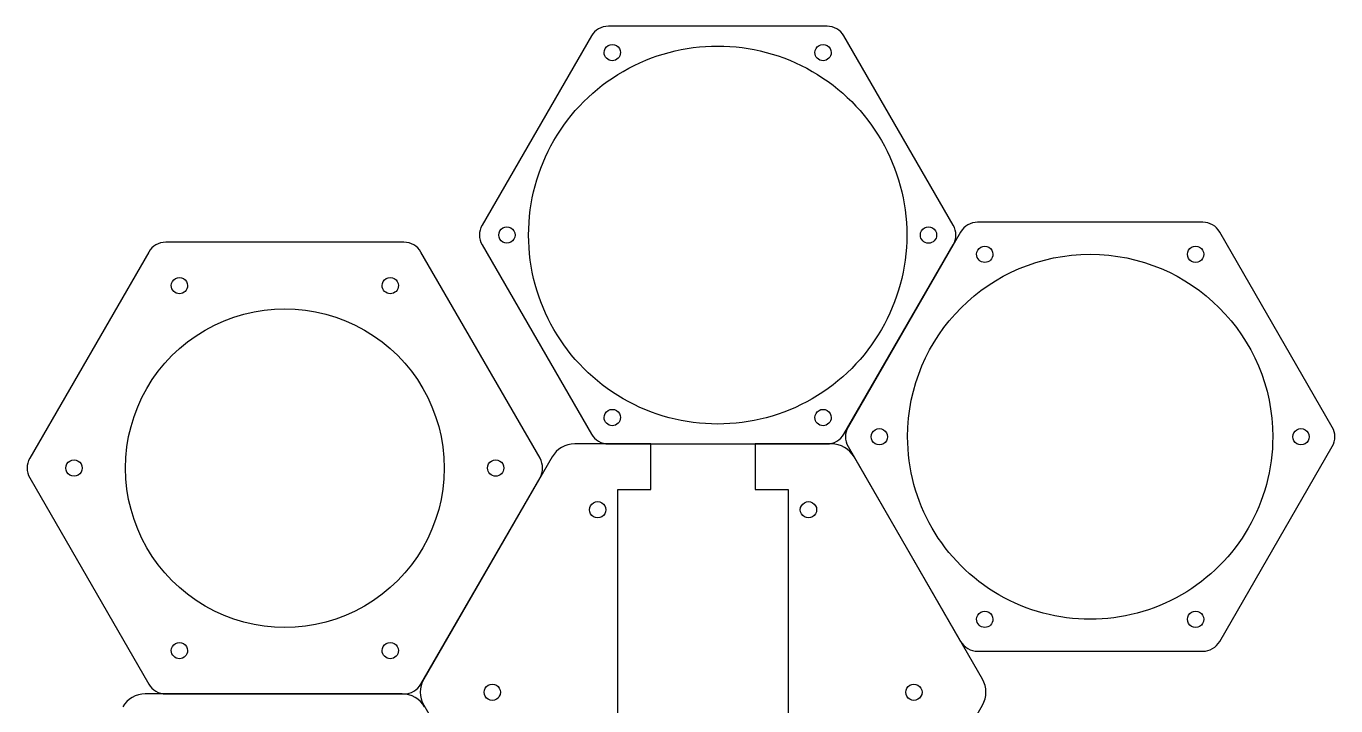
# Model space of a CAD drawing. Extents: x 5 to 216, y 5 to 284.
# Drawn here: x 10.5 to 211.3, y 179.6 to 283.9 of the extents above; entities that cross this region are included whole.
import ezdxf

# ---------------------------------------------------------------- set-up
doc = ezdxf.new("R2010")
doc.units = 0
doc.layers.add('Layer_1', color=7, linetype='CONTINUOUS')

msp = doc.modelspace()

# ---------------------------------------------------------------- linework, layer by layer
at = {"layer": 'Layer_1', "color": 7}
for p, q in [((133.299828, 283.91185), (99.763928, 283.91185)), ((97.165858, 282.41185), (80.397908, 253.36891)), ((152.665858, 253.36891), (135.897908, 282.41185)), ((99.116868, 279.86751), (99.116868, 279.86751)), ((131.446888, 279.86751), (131.446888, 279.86751)), ((190.929018, 253.823503), (156.393118, 253.823503)), ((82.951888, 251.86891), (82.951888, 251.86891)), ((87.531878, 251.86891), (87.531878, 251.86891)), ((153.795038, 252.323503), (136.527088, 222.414538)), ((147.611898, 251.86891), (147.611898, 251.86891)), ((68.416538, 250.7573), (31.880638, 250.7573)), ((135.897908, 221.32597), (152.665858, 250.36891)), ((156.246068, 248.913138), (156.246068, 248.913138)), ((188.576068, 248.913138), (188.576068, 248.913138)), ((32.733578, 244.11488), (32.733578, 244.11488)), ((65.063598, 244.11488), (65.063598, 244.11488)), ((99.116868, 223.870308), (99.116868, 223.870308)), ((131.446888, 223.870308), (131.446888, 223.870308)), ((106.289788, 219.82517), (94.599188, 219.82517)), ((99.763928, 219.82597), (133.299828, 219.82597)), ((106.289788, 212.82517), (106.289788, 219.82517)), ((133.980388, 219.82517), (122.289788, 219.82517)), ((122.289788, 219.82517), (122.289788, 212.82517)), ((140.081058, 220.914538), (140.081058, 220.914538)), ((145.661058, 220.914538), (145.661058, 220.914538)), ((193.527088, 189.505572), (210.795038, 219.414538)), ((204.741068, 220.914538), (204.741068, 220.914538)), ((91.135088, 217.82517), (71.444488, 183.720049)), ((16.568598, 216.11628), (16.568598, 216.11628)), ((25.708587, 216.11628), (25.708587, 216.11628)), ((81.228608, 216.11628), (81.228608, 216.11628)), ((101.239788, 178.425167), (101.239788, 212.82517)), ((101.239788, 212.82517), (106.289788, 212.82517)), ((122.289788, 212.82517), (127.339788, 212.82517)), ((127.339788, 212.82517), (127.339788, 178.425167)), ((96.874798, 209.71865), (96.874798, 209.71865)), ((129.204788, 209.71865), (129.204788, 209.71865)), ((156.246068, 192.915936), (156.246068, 192.915936)), ((188.576068, 192.915936), (188.576068, 192.915936)), ((32.733578, 188.11768), (32.733578, 188.11768)), ((65.063598, 188.11768), (65.063598, 188.11768)), ((156.393118, 188.005572), (190.929018, 188.005572)), ((68.121768, 181.475266), (28.740578, 181.475266)), ((31.880638, 181.475263), (68.416538, 181.475263)), ((31.880638, 181.475263), (31.880638, 181.475263)), ((80.709788, 181.72005), (80.709788, 181.72005)), ((145.369798, 181.72005), (145.369798, 181.72005)), ((137.444488, 145.614932), (157.135088, 179.720049))]:
    msp.add_line(p, q, dxfattribs=at)
for points in [[(99.763928, 283.91185), (98.692133, 283.911848), (97.701755, 283.340051), (97.165858, 282.41185)], [(135.897908, 282.41185), (135.362009, 283.340054), (134.371626, 283.911851), (133.299828, 283.91185)], [(102.031878, 276.983646), (111.004509, 282.163997), (122.059247, 282.163997), (131.031878, 276.983646)], [(99.116868, 279.86751), (99.116868, 280.314092), (99.355116, 280.726751), (99.741868, 280.950042)], [(100.366868, 278.61751), (99.676512, 278.61751), (99.116868, 279.177154), (99.116868, 279.86751)], [(99.741868, 280.950042), (100.128619, 281.173333), (100.605116, 281.173333), (100.991868, 280.950042)], [(101.616868, 279.86751), (101.616868, 279.177154), (101.057224, 278.61751), (100.366868, 278.61751)], [(100.991868, 280.950042), (101.378619, 280.726751), (101.616868, 280.314092), (101.616868, 279.86751)], [(131.446888, 279.86751), (131.446888, 280.314092), (131.685136, 280.726751), (132.071888, 280.950042)], [(132.696888, 278.61751), (132.006532, 278.61751), (131.446888, 279.177154), (131.446888, 279.86751)], [(132.071888, 280.950042), (132.458639, 281.173333), (132.935136, 281.173333), (133.321888, 280.950042)], [(133.946888, 279.86751), (133.946888, 279.177154), (133.387244, 278.61751), (132.696888, 278.61751)], [(133.321888, 280.950042), (133.708639, 280.726751), (133.946888, 280.314092), (133.946888, 279.86751)], [(87.531878, 251.86891), (87.531878, 262.229612), (93.059247, 271.803295), (102.031878, 276.983646)], [(131.031878, 276.983646), (140.004509, 271.803295), (145.531878, 262.229612), (145.531878, 251.86891)], [(80.397908, 253.36891), (79.862009, 252.440706), (79.862009, 251.297113), (80.397908, 250.36891)], [(83.576888, 252.951441), (83.963639, 253.174732), (84.440136, 253.174732), (84.826888, 252.951441)], [(148.236898, 252.951441), (148.623649, 253.174732), (149.100146, 253.174732), (149.486898, 252.951441)], [(152.665858, 250.36891), (153.201756, 251.297113), (153.201756, 252.440706), (152.665858, 253.36891)], [(156.393118, 253.823503), (155.32132, 253.823504), (154.330937, 253.251707), (153.795038, 252.323503)], [(193.527088, 252.323503), (192.991191, 253.251704), (192.000812, 253.823501), (190.929018, 253.823503)], [(82.951888, 251.86891), (82.951888, 252.315492), (83.190136, 252.72815), (83.576888, 252.951441)], [(83.576888, 250.786378), (83.190136, 251.009669), (82.951888, 251.422328), (82.951888, 251.86891)], [(84.826888, 252.951441), (85.213639, 252.72815), (85.451888, 252.315492), (85.451888, 251.86891)], [(85.451888, 251.86891), (85.451888, 251.422328), (85.213639, 251.009669), (84.826888, 250.786378)], [(102.031878, 226.754173), (93.059247, 231.934524), (87.531878, 241.508208), (87.531878, 251.86891)], [(145.531878, 251.86891), (145.531878, 241.508208), (140.004509, 231.934524), (131.031878, 226.754173)], [(147.611898, 251.86891), (147.611898, 252.315492), (147.850146, 252.72815), (148.236898, 252.951441)], [(148.861898, 250.61891), (148.171542, 250.61891), (147.611898, 251.178554), (147.611898, 251.86891)], [(150.111898, 251.86891), (150.111898, 251.178554), (149.552254, 250.61891), (148.861898, 250.61891)], [(149.486898, 252.951441), (149.873649, 252.72815), (150.111898, 252.315492), (150.111898, 251.86891)], [(210.795038, 222.414538), (210.795038, 222.414538), (193.527088, 252.323503), (193.527088, 252.323503)], [(29.282568, 249.2573), (29.282568, 249.2573), (11.014618, 217.616279), (11.014618, 217.616279)], [(31.880638, 250.7573), (30.808843, 250.757298), (29.818465, 250.185501), (29.282568, 249.2573)], [(71.014618, 249.2573), (70.478719, 250.185504), (69.488336, 250.757301), (68.416538, 250.7573)], [(89.282568, 217.616279), (89.282568, 217.616279), (71.014618, 249.2573), (71.014618, 249.2573)], [(80.397908, 250.36891), (80.397908, 250.36891), (97.165858, 221.32597), (97.165858, 221.32597)], [(84.826888, 250.786378), (84.440136, 250.563087), (83.963639, 250.563087), (83.576888, 250.786378)], [(156.246068, 248.913138), (156.246068, 249.35972), (156.484316, 249.772379), (156.871068, 249.99567)], [(156.871068, 249.99567), (157.257819, 250.218961), (157.734316, 250.218961), (158.121068, 249.99567)], [(158.121068, 249.99567), (158.507819, 249.772379), (158.746068, 249.35972), (158.746068, 248.913138)], [(188.576068, 248.913138), (188.576068, 249.35972), (188.814316, 249.772379), (189.201068, 249.99567)], [(189.201068, 249.99567), (189.587819, 250.218961), (190.064316, 250.218961), (190.451068, 249.99567)], [(190.451068, 249.99567), (190.837819, 249.772379), (191.076068, 249.35972), (191.076068, 248.913138)], [(145.661058, 220.914538), (145.661058, 236.37851), (158.197085, 248.914537), (173.661058, 248.914537)], [(157.496068, 247.663138), (156.805712, 247.663138), (156.246068, 248.222782), (156.246068, 248.913138)], [(158.746068, 248.913138), (158.746068, 248.222782), (158.186424, 247.663138), (157.496068, 247.663138)], [(173.661058, 248.914537), (189.12503, 248.914537), (201.661057, 236.37851), (201.661058, 220.914538)], [(189.201068, 247.830606), (188.814316, 248.053897), (188.576068, 248.466556), (188.576068, 248.913138)], [(190.451068, 247.830606), (190.064316, 247.607315), (189.587819, 247.607315), (189.201068, 247.830606)], [(191.076068, 248.913138), (191.076068, 248.466556), (190.837819, 248.053897), (190.451068, 247.830606)], [(32.733578, 244.11488), (32.733578, 244.561462), (32.971826, 244.974121), (33.358578, 245.197412)], [(33.358578, 245.197412), (33.745329, 245.420703), (34.221826, 245.420703), (34.608578, 245.197412)], [(34.608578, 245.197412), (34.995329, 244.974121), (35.233578, 244.561462), (35.233578, 244.11488)], [(65.063598, 244.11488), (65.063598, 244.561462), (65.301846, 244.974121), (65.688598, 245.197412)], [(65.688598, 245.197412), (66.075349, 245.420703), (66.551846, 245.420703), (66.938598, 245.197412)], [(66.938598, 245.197412), (67.325349, 244.974121), (67.563598, 244.561462), (67.563598, 244.11488)], [(33.983578, 242.86488), (33.293222, 242.86488), (32.733578, 243.424524), (32.733578, 244.11488)], [(35.233578, 244.11488), (35.233578, 243.424524), (34.673934, 242.86488), (33.983578, 242.86488)], [(66.313598, 242.86488), (65.623242, 242.86488), (65.063598, 243.424524), (65.063598, 244.11488)], [(67.563598, 244.11488), (67.563598, 243.424524), (67.003954, 242.86488), (66.313598, 242.86488)], [(37.928587, 237.281942), (45.49035, 241.647727), (54.806826, 241.647727), (62.368588, 237.281942)], [(25.708587, 216.11628), (25.708587, 224.847851), (30.366825, 232.916156), (37.928587, 237.281942)], [(62.368588, 237.281942), (69.930351, 232.916156), (74.588589, 224.847851), (74.588589, 216.11628)], [(99.741868, 224.95284), (100.128619, 225.176131), (100.605116, 225.176131), (100.991868, 224.95284)], [(131.031878, 226.754173), (122.059247, 221.573822), (111.004509, 221.573822), (102.031878, 226.754173)], [(132.071888, 224.95284), (132.458639, 225.176131), (132.935136, 225.176131), (133.321888, 224.95284)], [(99.116868, 223.870308), (99.116868, 224.31689), (99.355116, 224.729549), (99.741868, 224.95284)], [(100.366868, 222.620308), (99.676512, 222.620308), (99.116868, 223.179952), (99.116868, 223.870308)], [(101.616868, 223.870308), (101.616868, 223.179952), (101.057224, 222.620308), (100.366868, 222.620308)], [(100.991868, 224.95284), (101.378619, 224.729549), (101.616868, 224.31689), (101.616868, 223.870308)], [(131.446888, 223.870308), (131.446888, 224.31689), (131.685136, 224.729549), (132.071888, 224.95284)], [(132.696888, 222.620308), (132.006532, 222.620308), (131.446888, 223.179952), (131.446888, 223.870308)], [(133.946888, 223.870308), (133.946888, 223.179952), (133.387244, 222.620308), (132.696888, 222.620308)], [(133.321888, 224.95284), (133.708639, 224.729549), (133.946888, 224.31689), (133.946888, 223.870308)], [(97.165858, 221.32597), (97.701755, 220.397768), (98.692133, 219.825972), (99.763928, 219.82597)], [(133.299828, 219.82597), (134.371626, 219.825968), (135.362009, 220.397765), (135.897908, 221.32597)], [(136.527088, 222.414538), (135.991189, 221.486334), (135.991189, 220.342741), (136.527088, 219.414538)], [(140.081058, 220.914538), (140.081058, 221.36112), (140.319306, 221.773778), (140.706058, 221.997069)], [(140.706058, 221.997069), (141.092809, 222.22036), (141.569306, 222.22036), (141.956058, 221.997069)], [(141.956058, 221.997069), (142.342809, 221.773778), (142.581058, 221.36112), (142.581058, 220.914538)], [(204.741068, 220.914538), (204.741068, 221.36112), (204.979316, 221.773778), (205.366068, 221.997069)], [(205.366068, 221.997069), (205.752819, 222.22036), (206.229316, 222.22036), (206.616068, 221.997069)], [(206.616068, 221.997069), (207.002819, 221.773778), (207.241068, 221.36112), (207.241068, 220.914538)], [(210.795038, 219.414538), (211.330936, 220.342741), (211.330936, 221.486334), (210.795038, 222.414538)], [(94.599188, 219.82517), (93.170126, 219.825169), (91.849619, 219.062774), (91.135088, 217.82517)], [(137.444488, 217.82517), (136.729957, 219.062774), (135.40945, 219.825169), (133.980388, 219.82517)], [(136.527088, 219.414538), (136.527088, 219.414538), (153.795038, 189.505572), (153.795038, 189.505572)], [(140.706058, 219.832006), (140.319306, 220.055297), (140.081058, 220.467956), (140.081058, 220.914538)], [(141.956058, 219.832006), (141.569306, 219.608715), (141.092809, 219.608715), (140.706058, 219.832006)], [(142.581058, 220.914538), (142.581058, 220.467956), (142.342809, 220.055297), (141.956058, 219.832006)], [(159.661058, 196.665826), (150.997828, 201.667545), (145.661058, 210.911101), (145.661058, 220.914538)], [(201.661058, 220.914538), (201.661058, 210.911101), (196.324288, 201.667545), (187.661058, 196.665826)], [(205.366068, 219.832006), (204.979316, 220.055297), (204.741068, 220.467956), (204.741068, 220.914538)], [(206.616068, 219.832006), (206.229316, 219.608715), (205.752819, 219.608715), (205.366068, 219.832006)], [(207.241068, 220.914538), (207.241068, 220.467956), (207.002819, 220.055297), (206.616068, 219.832006)], [(11.014618, 217.616279), (10.478719, 216.688076), (10.478719, 215.544482), (11.014618, 214.616279)], [(16.568598, 216.11628), (16.568598, 216.562862), (16.806846, 216.975521), (17.193598, 217.198812)], [(17.193598, 217.198812), (17.580349, 217.422103), (18.056846, 217.422103), (18.443598, 217.198812)], [(18.443598, 217.198812), (18.830349, 216.975521), (19.068598, 216.562862), (19.068598, 216.11628)], [(81.228608, 216.11628), (81.228608, 216.562862), (81.466856, 216.975521), (81.853608, 217.198812)], [(81.853608, 217.198812), (82.240359, 217.422103), (82.716856, 217.422103), (83.103608, 217.198812)], [(83.103608, 217.198812), (83.490359, 216.975521), (83.728608, 216.562862), (83.728608, 216.11628)], [(89.282568, 214.616279), (89.818466, 215.544482), (89.818466, 216.688076), (89.282568, 217.616279)], [(157.135088, 183.720049), (157.135088, 183.720049), (137.444488, 217.82517), (137.444488, 217.82517)], [(17.193598, 215.033748), (16.806846, 215.257039), (16.568598, 215.669698), (16.568598, 216.11628)], [(18.443598, 215.033748), (18.056846, 214.810457), (17.580349, 214.810457), (17.193598, 215.033748)], [(19.068598, 216.11628), (19.068598, 215.669698), (18.830349, 215.257039), (18.443598, 215.033748)], [(37.928587, 194.950618), (30.366825, 199.316404), (25.708587, 207.384708), (25.708587, 216.11628)], [(74.588589, 216.11628), (74.588589, 207.384708), (69.930351, 199.316404), (62.368588, 194.950618)], [(82.478608, 214.86628), (81.788252, 214.86628), (81.228608, 215.425924), (81.228608, 216.11628)], [(83.728608, 216.11628), (83.728608, 215.425924), (83.168964, 214.86628), (82.478608, 214.86628)], [(11.014618, 214.616279), (11.014618, 214.616279), (29.282568, 182.975263), (29.282568, 182.975263)], [(71.014618, 182.975263), (71.014618, 182.975263), (89.282568, 214.616279), (89.282568, 214.616279)], [(97.499798, 210.801182), (97.886549, 211.024473), (98.363046, 211.024473), (98.749798, 210.801182)], [(129.829788, 210.801182), (130.216539, 211.024473), (130.693036, 211.024473), (131.079788, 210.801182)], [(96.874798, 209.71865), (96.874798, 210.165232), (97.113046, 210.577891), (97.499798, 210.801182)], [(97.499798, 208.636118), (97.113046, 208.859409), (96.874798, 209.272068), (96.874798, 209.71865)], [(98.749798, 210.801182), (99.136549, 210.577891), (99.374798, 210.165232), (99.374798, 209.71865)], [(99.374798, 209.71865), (99.374798, 209.272068), (99.136549, 208.859409), (98.749798, 208.636118)], [(129.204788, 209.71865), (129.204788, 210.165232), (129.443036, 210.577891), (129.829788, 210.801182)], [(129.829788, 208.636118), (129.443036, 208.859409), (129.204788, 209.272068), (129.204788, 209.71865)], [(131.079788, 210.801182), (131.466539, 210.577891), (131.704788, 210.165232), (131.704788, 209.71865)], [(131.704788, 209.71865), (131.704788, 209.272068), (131.466539, 208.859409), (131.079788, 208.636118)], [(98.749798, 208.636118), (98.363046, 208.412827), (97.886549, 208.412827), (97.499798, 208.636118)], [(131.079788, 208.636118), (130.693036, 208.412827), (130.216539, 208.412827), (129.829788, 208.636118)], [(62.368588, 194.950618), (54.806826, 190.584832), (45.49035, 190.584832), (37.928587, 194.950618)], [(187.661058, 196.665826), (178.997828, 191.664108), (168.324288, 191.664108), (159.661058, 196.665826)], [(156.246068, 192.915936), (156.246068, 193.362518), (156.484316, 193.775177), (156.871068, 193.998468)], [(157.496068, 191.665936), (156.805712, 191.665936), (156.246068, 192.22558), (156.246068, 192.915936)], [(156.871068, 193.998468), (157.257819, 194.221759), (157.734316, 194.221759), (158.121068, 193.998468)], [(158.746068, 192.915936), (158.746068, 192.22558), (158.186424, 191.665936), (157.496068, 191.665936)], [(158.121068, 193.998468), (158.507819, 193.775177), (158.746068, 193.362518), (158.746068, 192.915936)], [(188.576068, 192.915936), (188.576068, 193.362518), (188.814316, 193.775177), (189.201068, 193.998468)], [(189.201068, 191.833404), (188.814316, 192.056695), (188.576068, 192.469354), (188.576068, 192.915936)], [(189.201068, 193.998468), (189.587819, 194.221759), (190.064316, 194.221759), (190.451068, 193.998468)], [(190.451068, 193.998468), (190.837819, 193.775177), (191.076068, 193.362518), (191.076068, 192.915936)], [(191.076068, 192.915936), (191.076068, 192.469354), (190.837819, 192.056695), (190.451068, 191.833404)], [(190.451068, 191.833404), (190.064316, 191.610113), (189.587819, 191.610113), (189.201068, 191.833404)], [(32.733578, 188.11768), (32.733578, 188.564262), (32.971826, 188.976921), (33.358578, 189.200212)], [(33.358578, 189.200212), (33.745329, 189.423503), (34.221826, 189.423503), (34.608578, 189.200212)], [(34.608578, 189.200212), (34.995329, 188.976921), (35.233578, 188.564262), (35.233578, 188.11768)], [(65.063598, 188.11768), (65.063598, 188.564262), (65.301846, 188.976921), (65.688598, 189.200212)], [(65.688598, 189.200212), (66.075349, 189.423503), (66.551846, 189.423503), (66.938598, 189.200212)], [(66.938598, 189.200212), (67.325349, 188.976921), (67.563598, 188.564262), (67.563598, 188.11768)], [(153.795038, 189.505572), (154.330937, 188.577367), (155.32132, 188.00557), (156.393118, 188.005572)], [(190.929018, 188.005572), (192.000812, 188.005574), (192.991191, 188.57737), (193.527088, 189.505572)], [(33.983578, 186.86768), (33.293222, 186.86768), (32.733578, 187.427324), (32.733578, 188.11768)], [(35.233578, 188.11768), (35.233578, 187.427324), (34.673934, 186.86768), (33.983578, 186.86768)], [(66.313598, 186.86768), (65.623242, 186.86768), (65.063598, 187.427324), (65.063598, 188.11768)], [(67.563598, 188.11768), (67.563598, 187.427324), (67.003954, 186.86768), (66.313598, 186.86768)], [(29.282568, 182.975263), (29.818465, 182.047061), (30.808843, 181.475265), (31.880638, 181.475263)], [(68.416538, 181.475263), (69.488336, 181.475261), (70.478719, 182.047058), (71.014618, 182.975263)], [(71.444488, 183.720049), (70.729957, 182.482444), (70.729957, 180.957653), (71.444488, 179.720049)], [(80.709788, 181.72005), (80.709788, 182.166632), (80.948036, 182.579291), (81.334788, 182.802582)], [(81.334788, 182.802582), (81.721539, 183.025873), (82.198036, 183.025873), (82.584788, 182.802582)], [(82.584788, 182.802582), (82.971539, 182.579291), (83.209788, 182.166632), (83.209788, 181.72005)], [(145.369798, 181.72005), (145.369798, 182.166632), (145.608046, 182.579291), (145.994798, 182.802582)], [(145.994798, 182.802582), (146.381549, 183.025873), (146.858046, 183.025873), (147.244798, 182.802582)], [(147.244798, 182.802582), (147.631549, 182.579291), (147.869798, 182.166632), (147.869798, 181.72005)], [(157.135088, 179.720049), (157.849619, 180.957653), (157.849619, 182.482444), (157.135088, 183.720049)], [(28.740578, 181.475266), (27.311512, 181.475269), (25.991, 180.712873), (25.276468, 179.475266)], [(71.585868, 179.475266), (70.871337, 180.71287), (69.55083, 181.475265), (68.121768, 181.475266)], [(81.334788, 180.637518), (80.948036, 180.860809), (80.709788, 181.273468), (80.709788, 181.72005)], [(83.209788, 181.72005), (83.209788, 181.273468), (82.971539, 180.860809), (82.584788, 180.637518)], [(145.994798, 180.637518), (145.608046, 180.860809), (145.369798, 181.273468), (145.369798, 181.72005)], [(147.869798, 181.72005), (147.869798, 181.273468), (147.631549, 180.860809), (147.244798, 180.637518)], [(71.444488, 179.720049), (71.444488, 179.720049), (91.135088, 145.614932), (91.135088, 145.614932)], [(82.584788, 180.637518), (82.198036, 180.414227), (81.721539, 180.414227), (81.334788, 180.637518)], [(147.244798, 180.637518), (146.858046, 180.414227), (146.381549, 180.414227), (145.994798, 180.637518)]]:
    msp.add_open_spline(points, degree=3, dxfattribs=at)

doc.saveas('drawing.dxf')
